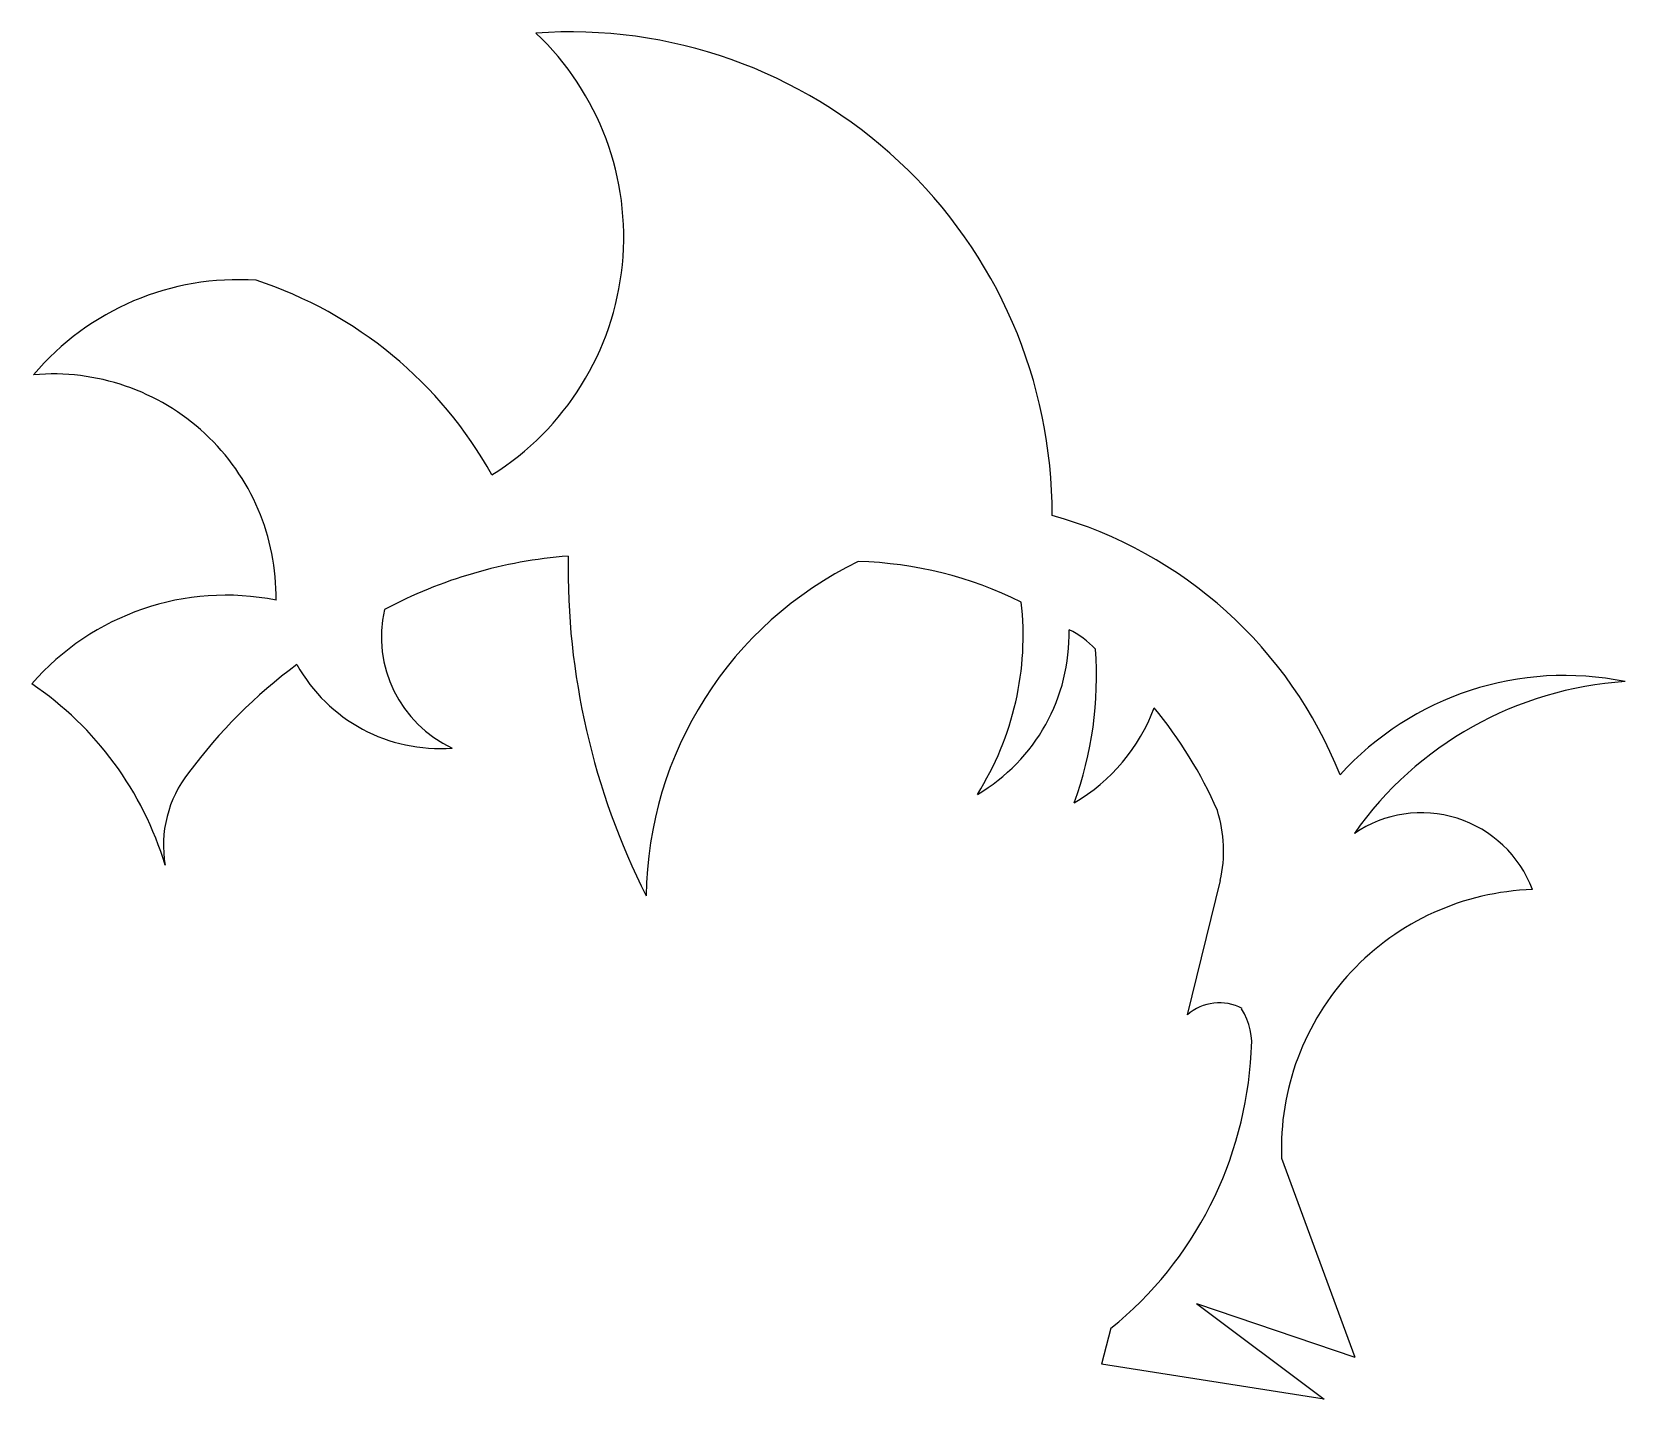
# Model space of a CAD drawing. Header units: millimetres. Extents: x -11.6 to 66.7, y -9.3 to 57.8.
import ezdxf

# ---------------------------------------------------------------- set-up
doc = ezdxf.new("R2010")
doc.units = ezdxf.units.MM
doc.layers.get('0').update_dxf_attribs({"lineweight": 25, "true_color": 0xffffff})

msp = doc.modelspace()

# ---------------------------------------------------------------- linework, layer by layer
for p, q in [((46.781, 16.163), (45.164, 9.571)), ((49.787, 2.533), (53.388, -7.232)), ((45.61, -4.602), (53.388, -7.232)), ((45.61, -4.602), (51.875, -9.3)), ((41.415, -5.822), (40.943, -7.575)), ((51.875, -9.3), (40.943, -7.575)), ((51.875, -9.3), (51.875, -9.3))]:
    msp.add_line(p, q)
for centre, radius, start, end in [((3.71, 47.767), 13.786, 302.05781, 46.58153), ((14.867, 34.181), 23.66, 359.79211, 94.07395), ((-1.433, 32.54), 13.131, 86.14272, 139.88002), ((-6.966, 26.082), 20.585, 29.06671, 71.83741), ((-10.52, 30.091), 10.952, 359.1742, 94.99655), ((32.728, 13.453), 21.441, 21.61588, 74.30998), ((16.544, 9.161), 23.004, 94.43559, 117.99218), ((50.622, 31.556), 35.861, 179.13673, 206.73844), ((37.091, 15.195), 18.497, 115.89758, 179.3006), ((28.456, 12.538), 19.304, 63.69588, 88.34986), ((-2.037, 17.597), 12.581, 78.68712, 139.18719), ((22.446, 28.193), 14.658, 327.86916, 6.46649), ((11.619, 28.134), 6.022, 167.14608, 245.05255), ((30.244, 28.258), 9.116, 300.41794, 1.40539), ((37.533, 24.636), 4.256, 42.77195, 64.62702), ((22.54, 26.192), 18.166, 340.02858, 4.20921), ((16.352, 6.557), 25.111, 126.39419, 143.61258), ((8.464, 30.675), 8.025, 209.12209, 274.39306), ((-20.785, 12.18), 16.467, 16.71194, 55.92492), ((63.669, 11.393), 14.844, 78.38748, 137.86358), ((67.787, 8.334), 17.635, 93.67584, 144.87466), ((35.025, 27.833), 9.089, 300.32529, 339.51076), ((26.804, 10.902), 21.659, 23.69047, 39.40673), ((0.609, 17.905), 5.708, 141.56057, 189.9814), ((40.351, 17.618), 6.593, 347.25559, 17.53922), ((56.649, 13.655), 5.838, 20.74442, 124.2464), ((62.522, 2.986), 12.743, 91.85737, 182.03661), ((46.733, 7.785), 2.377, 61.75097, 131.2887), ((45.148, 8.156), 3.177, 351.94812, 32.44644), ((29.668, 8.664), 18.65, 309.03796, 357.07188)]:
    msp.add_arc(centre, radius, start, end)

doc.saveas('drawing.dxf')
